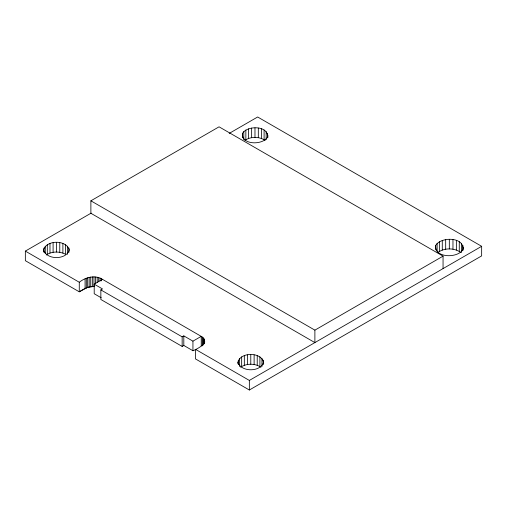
<?xml version="1.0" encoding="UTF-8"?>
<svg xmlns="http://www.w3.org/2000/svg" width="507" height="507" viewBox="0 0 507 507"><rect width="100%" height="100%" fill="white"/><g stroke="black" fill="none" stroke-linecap="round" stroke-linejoin="round"><path stroke-width="0.76" d="M93.979 276.898L93.979 286.48L87.686 287.33L79.276 291.817L25.35 260.687L25.35 251.104L79.276 282.241C85.664 277.164 95.24 274.718 102.509 279.363L201.235 336.363C210.823 342.073 197.85 348.746 192.939 350.736L183.813 345.463L182.152 346.42L100.849 299.485L100.849 289.903L102.509 288.946L94.207 284.154L94.207 293.737L101.229 297.786M43.532 249.919C46.555 239.71 66.316 239.71 69.345 249.919C66.316 260.129 46.555 260.129 43.532 249.919L43.532 251.396M242.511 133.366C241.072 145.154 262.734 145.294 267.442 137.22C268.887 125.432 247.226 125.292 242.511 133.366L242.511 137.784M237.872 363.595C238.398 351.389 263.158 351.389 263.684 363.595M263.684 362.125C260.661 372.334 240.901 372.334 237.872 362.125M435.722 245.388C434.15 258.253 457.777 258.405 462.923 249.596C464.488 236.737 440.862 236.585 435.722 245.388L435.722 249.812M46.283 255.002C51.834 251.149 59.636 251.25 65.561 254.229L65.561 244.653M244.83 140.376C250.68 136.402 259.28 136.402 265.129 140.376M240.629 367.207C246.478 363.234 255.078 363.234 260.934 367.207M437.687 252.587C444.24 247.682 454.405 247.682 460.958 252.587M90.88 200.816L314.885 330.146L314.885 342.599L90.88 213.27L90.88 200.816L219.056 126.82L443.055 256.143L443.055 268.596M25.35 251.104L91.133 213.124M229.208 133.404L257.651 116.99L481.65 246.313L481.65 255.896L249.349 390.01L195.423 358.88L195.423 349.298L249.349 380.434L481.65 246.313M94.416 286.645C88.814 285.885 83.782 288.933 79.276 291.817L79.276 282.241M94.207 284.154L102.509 279.363M100.849 289.903L182.152 336.844L183.813 335.888L192.939 341.154L201.235 336.363L201.235 345.945M314.885 330.146L443.055 256.143M463.398 247.492L463.398 248.969M462.923 245.388L462.923 250.547M461.516 243.43L461.516 252.271M459.279 241.744L459.279 251.326M456.363 240.457L456.363 250.033M452.966 239.64L452.966 249.222M449.322 239.367L449.322 248.943M445.678 239.64L445.678 249.222M442.281 240.457L442.281 250.033M439.366 241.744L439.366 251.326M437.129 243.43L437.129 251.535M267.886 135.293L267.886 137.505M267.442 133.366L267.442 137.784M266.156 131.566L266.156 139.672M264.103 130.02L264.103 139.602M263.247 360.192L263.247 364.615M261.954 358.398L261.954 366.504M261.435 128.841L261.435 138.417M259.907 356.852L259.907 366.434M258.317 128.094L258.317 137.676M257.233 355.667L257.233 365.249M254.977 127.84L254.977 137.422M254.121 354.925L254.121 364.501M251.637 128.094L251.637 137.676M250.781 354.672L250.781 364.248M249.349 380.434L249.349 390.01M248.525 128.841L248.525 138.417M247.441 354.925L247.441 364.501M245.851 130.02L245.851 139.602M244.33 355.667L244.33 365.249M243.804 131.566L243.804 139.672M241.655 356.852L241.655 366.434M239.602 358.398L239.602 366.504M238.315 360.192L238.315 364.615M204.67 341.154L204.67 342.631M204.568 340.273L204.568 343.512M204.27 339.398L204.27 343.822M203.776 338.562L203.776 343.721M203.098 337.77L203.098 345.134M202.242 337.028L202.242 345.875M192.939 341.154L192.939 350.736M183.813 335.888L183.813 345.463M182.152 336.844L182.152 346.42M101.381 278.679L101.381 280.891M100.101 278.096L100.101 281.043M98.694 277.614L98.694 281.296M97.186 277.253L97.186 282.405M95.601 277.012L95.601 283.641M92.344 276.923L92.344 286.499M90.728 277.076L90.728 286.651M89.169 277.348L89.169 286.93M87.686 277.754L87.686 287.33M86.317 278.267L86.317 287.849M85.081 278.888L85.081 288.464M68.901 247.993L68.901 252.41M67.615 246.193L67.615 254.299M62.893 243.468L62.893 253.044M59.775 242.72L59.775 252.302M56.435 242.466L56.435 252.049M53.096 242.72L53.096 252.302M49.984 243.468L49.984 253.044M47.309 244.653L47.309 254.229M45.262 246.193L45.262 253.563M43.97 247.993L43.97 252.41"/></g></svg>
